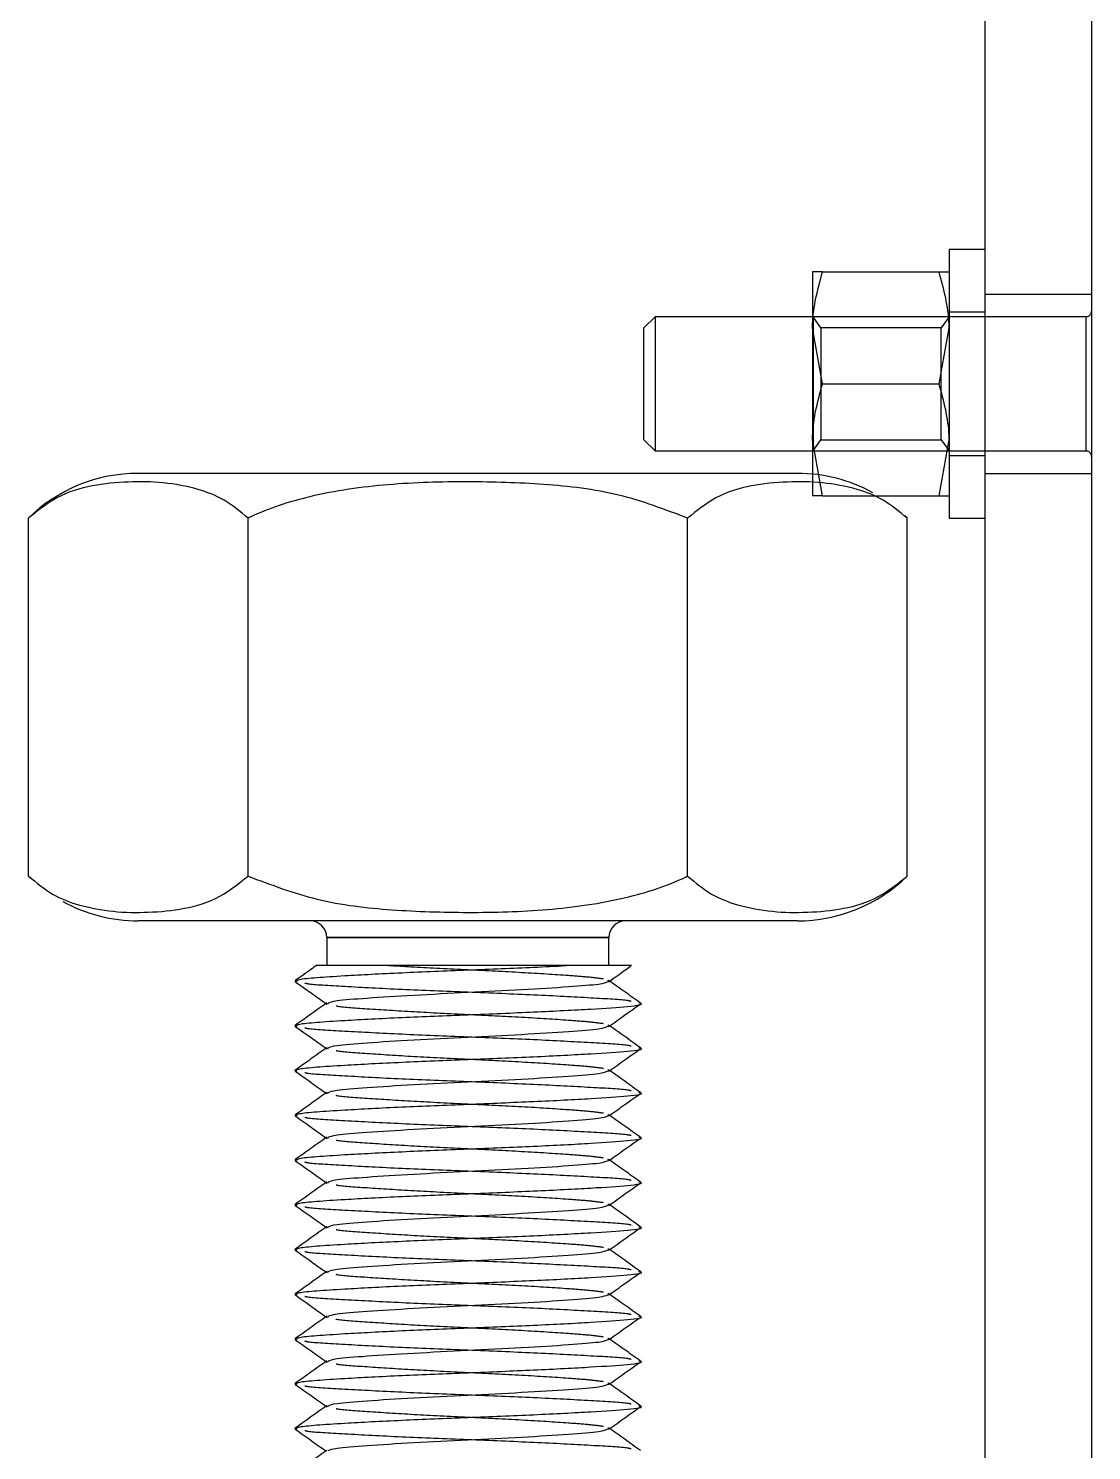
# Model space of a CAD drawing. Header units: metres. Extents: x 0 to 63075, y 0 to 44550.
# Drawn here: x 14057.9 to 14105.4, y 26857.7 to 26921.2 of the extents above; entities that cross this region are included whole.
import ezdxf

# ---------------------------------------------------------------- set-up
doc = ezdxf.new("R2010")
doc.units = ezdxf.units.M
doc.header["$LTSCALE"] = 75
doc.linetypes.add('HIDDEN2', pattern=[4.7625, 3.175, -1.5875])
for name, color, linetype in [('SDM', 7, 'Continuous'), ('SL4', 4, 'Continuous'), ('ST1', 7, 'HIDDEN2')]:
    doc.layers.add(name, color=color, linetype=linetype)

# ---------------------------------------------------------------- blocks, each defined once
blk = doc.blocks.new('A$Ca53c419a')
at = {"layer": 'SL4'}
for p, q in [((482.756, 538.488), (482.657, 538.384)), ((482.762, 538.495), (498.762, 538.495)), ((480.762, 504.143), (480.762, 533.587)), ((500.762, 504.143), (500.762, 533.587)), ((482.762, 528.68), (498.762, 528.68)), ((458.046, 526.485), (458.069, 526.592)), ((460.046, 526.485), (460.069, 526.592)), ((462.046, 526.485), (462.069, 526.592)), ((464.046, 526.485), (464.069, 526.592)), ((466.046, 526.485), (466.069, 526.592)), ((468.046, 526.485), (468.069, 526.592)), ((470.046, 526.485), (470.069, 526.592)), ((472.046, 526.485), (472.069, 526.592)), ((474.046, 526.485), (474.069, 526.592)), ((476.046, 526.485), (476.069, 526.592)), ((478.046, 526.485), (478.069, 526.592)), ((480.012, 525.165), (478.762, 525.165)), ((480.012, 512.565), (480.012, 525.165)), ((478.762, 512.565), (480.012, 512.565)), ((502.263, 511), (501.763, 510.5)), ((501.763, 510.5), (501.763, 503.465)), ((507.763, 510.5), (501.763, 510.5)), ((502.263, 511), (507.263, 511)), ((507.763, 510.5), (507.263, 511)), ((507.763, 503.465), (507.763, 510.5)), ((482.762, 509.05), (498.762, 509.05)), ((500.597, 503.167), (502.263, 503.465)), ((502.263, 503.465), (500.73, 503.465)), ((507.263, 503.465), (502.263, 503.465)), ((504.763, 503.018), (507.263, 503.465)), ((509.763, 503.465), (507.263, 503.465)), ((504.763, 503.018), (504.763, 497.812)), ((509.763, 503.018), (509.763, 497.812)), ((499.763, 500.531), (499.763, 497.812)), ((482.762, 499.235), (498.762, 499.235)), ((498.769, 499.242), (498.868, 499.346)), ((499.763, 497.812), (502.263, 497.365)), ((504.763, 497.812), (507.263, 497.365)), ((498.762, 497.365), (498.762, 495.765)), ((510.763, 497.365), (498.762, 497.365)), ((510.763, 495.765), (510.763, 497.365)), ((1004.763, 495.765), (54.76, 495.765))]:
    blk.add_line(p, q, dxfattribs=at)
for centre, radius, start, end in [((493.742, 533.587), 7.021, 0, 44.34613), ((487.783, 533.587), 7.021, 151.24334, 180), ((480.012, 525.915), 0.75, 270, 0), ((480.012, 511.815), 0.75, 0, 90), ((487.783, 504.143), 7.021, 180, 224.34613), ((493.742, 504.143), 7.021, 331.24334, 0)]:
    blk.add_arc(centre, radius, start, end, dxfattribs=at)
for points, knots in [([(482.762, 538.495), (482.47, 538.14), (481.878, 537.42), (481.407, 536.137), (481.145, 534.707), (481.121, 533.125), (481.275, 531.533), (481.703, 530.014), (482.431, 529.097), (482.762, 528.68)], [0, 0, 0, 0, 0.114678, 0.232485, 0.388423, 0.5445, 0.705441, 0.865997, 1, 1, 1, 1]), ([(498.762, 528.68), (499.055, 529.035), (499.647, 529.755), (500.118, 531.038), (500.38, 532.468), (500.404, 534.05), (500.25, 535.642), (499.822, 537.16), (499.094, 538.078), (498.762, 538.495)], [0, 0, 0, 0, 0.114678, 0.232485, 0.388423, 0.5445, 0.705441, 0.865997, 1, 1, 1, 1]), ([(482.762, 528.68), (482.377, 527.665), (481.589, 525.592), (481.212, 522.249), (481.109, 518.81), (481.205, 515.307), (481.664, 512.022), (482.325, 509.952), (482.749, 509.078), (482.762, 509.05)], [0, 0, 0, 0, 0.161979, 0.330793, 0.499953, 0.677538, 0.854667, 0.995314, 1, 1, 1, 1]), ([(498.762, 509.05), (499.148, 510.065), (499.936, 512.138), (500.313, 515.481), (500.416, 518.92), (500.32, 522.423), (499.861, 525.708), (499.2, 527.778), (498.776, 528.652), (498.762, 528.68)], [0, 0, 0, 0, 0.1619789, 0.3307933, 0.4999529, 0.6775375, 0.8546667, 0.9953145, 1, 1, 1, 1]), ([(457.093, 525.169), (456.926, 525.404), (456.591, 525.873), (456.257, 526.342), (456.09, 526.577)], [0, 0, 0, 0, 0.499958, 1, 1, 1, 1]), ([(458.045, 526.574), (457.878, 526.339), (457.552, 525.882), (457.227, 525.425), (457.069, 525.203)], [0, 0, 0, 0, 0.514473, 1, 1, 1, 1]), ([(459.093, 525.169), (458.926, 525.404), (458.591, 525.873), (458.257, 526.342), (458.09, 526.577)], [0, 0, 0, 0, 0.499958, 1, 1, 1, 1]), ([(458.09, 526.534), (458.109, 526.499), (458.159, 526.411), (458.231, 525.682), (458.325, 524.228), (458.448, 521.902), (458.569, 518.864), (458.689, 515.832), (458.825, 513.243), (458.938, 511.611), (459.032, 510.937), (459.082, 511.195), (459.088, 511.229)], [0, 0, 0, 0, 0.055573, 0.142553, 0.229074, 0.356478, 0.480628, 0.604778, 0.732181, 0.854555, 0.980855, 1, 1, 1, 1]), ([(460.045, 526.574), (459.878, 526.339), (459.552, 525.882), (459.227, 525.425), (459.069, 525.203)], [0, 0, 0, 0, 0.5144734, 1, 1, 1, 1]), ([(461.093, 525.169), (460.926, 525.404), (460.591, 525.873), (460.257, 526.342), (460.09, 526.577)], [0, 0, 0, 0, 0.499958, 1, 1, 1, 1]), ([(460.09, 526.534), (460.109, 526.499), (460.159, 526.411), (460.231, 525.682), (460.325, 524.228), (460.448, 521.902), (460.569, 518.864), (460.689, 515.832), (460.825, 513.243), (460.938, 511.611), (461.032, 510.937), (461.082, 511.195), (461.088, 511.229)], [0, 0, 0, 0, 0.055573, 0.142553, 0.229074, 0.356478, 0.480628, 0.604778, 0.732181, 0.854555, 0.980855, 1, 1, 1, 1]), ([(462.045, 526.574), (461.878, 526.339), (461.552, 525.882), (461.227, 525.425), (461.069, 525.203)], [0, 0, 0, 0, 0.5144734, 1, 1, 1, 1]), ([(463.093, 525.169), (462.926, 525.404), (462.591, 525.873), (462.257, 526.342), (462.09, 526.577)], [0, 0, 0, 0, 0.499958, 1, 1, 1, 1]), ([(462.09, 526.534), (462.109, 526.499), (462.159, 526.411), (462.231, 525.682), (462.325, 524.228), (462.448, 521.902), (462.569, 518.864), (462.689, 515.832), (462.825, 513.243), (462.938, 511.611), (463.032, 510.937), (463.082, 511.195), (463.088, 511.229)], [0, 0, 0, 0, 0.055573, 0.142553, 0.229074, 0.356478, 0.480628, 0.604778, 0.732181, 0.854555, 0.980855, 1, 1, 1, 1]), ([(464.045, 526.574), (463.878, 526.339), (463.552, 525.882), (463.227, 525.425), (463.069, 525.203)], [0, 0, 0, 0, 0.514473, 1, 1, 1, 1]), ([(465.093, 525.169), (464.926, 525.404), (464.591, 525.873), (464.257, 526.342), (464.09, 526.577)], [0, 0, 0, 0, 0.499958, 1, 1, 1, 1]), ([(464.09, 526.534), (464.109, 526.499), (464.159, 526.411), (464.231, 525.682), (464.325, 524.228), (464.448, 521.902), (464.569, 518.864), (464.689, 515.832), (464.825, 513.243), (464.938, 511.611), (465.032, 510.937), (465.082, 511.195), (465.088, 511.229)], [0, 0, 0, 0, 0.055573, 0.142553, 0.229074, 0.356478, 0.480628, 0.604778, 0.732181, 0.854555, 0.980855, 1, 1, 1, 1]), ([(466.045, 526.574), (465.878, 526.339), (465.552, 525.882), (465.227, 525.425), (465.069, 525.203)], [0, 0, 0, 0, 0.514473, 1, 1, 1, 1]), ([(467.093, 525.169), (466.926, 525.404), (466.591, 525.873), (466.257, 526.342), (466.09, 526.577)], [0, 0, 0, 0, 0.499958, 1, 1, 1, 1]), ([(466.09, 526.534), (466.109, 526.499), (466.159, 526.411), (466.231, 525.682), (466.325, 524.228), (466.448, 521.902), (466.569, 518.864), (466.689, 515.832), (466.825, 513.243), (466.938, 511.611), (467.032, 510.937), (467.082, 511.195), (467.088, 511.229)], [0, 0, 0, 0, 0.055573, 0.142553, 0.229074, 0.356478, 0.480628, 0.604778, 0.732181, 0.854555, 0.980855, 1, 1, 1, 1]), ([(468.045, 526.574), (467.878, 526.339), (467.552, 525.882), (467.227, 525.425), (467.069, 525.203)], [0, 0, 0, 0, 0.514473, 1, 1, 1, 1]), ([(469.093, 525.169), (468.926, 525.404), (468.591, 525.873), (468.257, 526.342), (468.09, 526.577)], [0, 0, 0, 0, 0.499958, 1, 1, 1, 1]), ([(468.09, 526.534), (468.109, 526.499), (468.159, 526.411), (468.231, 525.682), (468.325, 524.228), (468.448, 521.902), (468.569, 518.864), (468.689, 515.832), (468.825, 513.243), (468.938, 511.611), (469.032, 510.937), (469.082, 511.195), (469.088, 511.229)], [0, 0, 0, 0, 0.0555734, 0.1425526, 0.2290743, 0.3564777, 0.4806278, 0.604778, 0.7321813, 0.8545546, 0.980855, 1, 1, 1, 1]), ([(470.045, 526.574), (469.878, 526.339), (469.552, 525.882), (469.227, 525.425), (469.069, 525.203)], [0, 0, 0, 0, 0.514473, 1, 1, 1, 1]), ([(471.093, 525.169), (470.926, 525.404), (470.591, 525.873), (470.257, 526.342), (470.09, 526.577)], [0, 0, 0, 0, 0.499958, 1, 1, 1, 1]), ([(470.09, 526.534), (470.109, 526.499), (470.159, 526.411), (470.231, 525.682), (470.325, 524.228), (470.448, 521.902), (470.569, 518.864), (470.689, 515.832), (470.825, 513.243), (470.938, 511.611), (471.032, 510.937), (471.082, 511.195), (471.088, 511.229)], [0, 0, 0, 0, 0.055573, 0.142553, 0.229074, 0.356478, 0.480628, 0.604778, 0.732181, 0.854555, 0.980855, 1, 1, 1, 1]), ([(472.045, 526.574), (471.878, 526.339), (471.552, 525.882), (471.227, 525.425), (471.069, 525.203)], [0, 0, 0, 0, 0.514473, 1, 1, 1, 1]), ([(473.093, 525.169), (472.926, 525.404), (472.591, 525.873), (472.257, 526.342), (472.09, 526.577)], [0, 0, 0, 0, 0.499958, 1, 1, 1, 1]), ([(472.09, 526.534), (472.109, 526.499), (472.159, 526.411), (472.231, 525.682), (472.325, 524.228), (472.448, 521.902), (472.569, 518.864), (472.689, 515.832), (472.825, 513.243), (472.938, 511.611), (473.032, 510.937), (473.082, 511.195), (473.088, 511.229)], [0, 0, 0, 0, 0.055573, 0.142553, 0.229074, 0.356478, 0.480628, 0.604778, 0.732181, 0.854555, 0.980855, 1, 1, 1, 1]), ([(474.045, 526.574), (473.878, 526.339), (473.552, 525.882), (473.227, 525.425), (473.069, 525.203)], [0, 0, 0, 0, 0.514473, 1, 1, 1, 1]), ([(475.093, 525.169), (474.926, 525.404), (474.591, 525.873), (474.257, 526.342), (474.09, 526.577)], [0, 0, 0, 0, 0.499958, 1, 1, 1, 1]), ([(474.09, 526.534), (474.109, 526.499), (474.159, 526.411), (474.231, 525.682), (474.325, 524.228), (474.448, 521.902), (474.569, 518.864), (474.689, 515.832), (474.825, 513.243), (474.938, 511.611), (475.032, 510.937), (475.082, 511.195), (475.088, 511.229)], [0, 0, 0, 0, 0.055573, 0.142553, 0.229074, 0.356478, 0.480628, 0.604778, 0.732181, 0.854555, 0.980855, 1, 1, 1, 1]), ([(476.045, 526.574), (475.878, 526.339), (475.552, 525.882), (475.227, 525.425), (475.069, 525.203)], [0, 0, 0, 0, 0.5144734, 1, 1, 1, 1]), ([(477.093, 525.169), (476.926, 525.404), (476.591, 525.873), (476.257, 526.342), (476.09, 526.577)], [0, 0, 0, 0, 0.499958, 1, 1, 1, 1]), ([(476.09, 526.534), (476.109, 526.499), (476.159, 526.411), (476.231, 525.682), (476.325, 524.228), (476.448, 521.902), (476.569, 518.864), (476.689, 515.832), (476.825, 513.243), (476.938, 511.611), (477.032, 510.937), (477.082, 511.195), (477.088, 511.229)], [0, 0, 0, 0, 0.055573, 0.142553, 0.229074, 0.356478, 0.480628, 0.604778, 0.732181, 0.854555, 0.980855, 1, 1, 1, 1]), ([(478.045, 526.574), (477.878, 526.339), (477.552, 525.882), (477.227, 525.425), (477.069, 525.203)], [0, 0, 0, 0, 0.5144734, 1, 1, 1, 1]), ([(478.783, 525.604), (478.719, 525.694), (478.488, 526.018), (478.257, 526.342), (478.09, 526.577)], [0, 0, 0, 0, 0.27623, 1, 1, 1, 1]), ([(478.09, 526.534), (478.109, 526.499), (478.159, 526.411), (478.231, 525.682), (478.325, 524.228), (478.448, 521.899), (478.568, 518.872), (478.671, 516.278), (478.738, 514.944), (478.762, 514.467)], [0, 0, 0, 0, 0.082481, 0.211575, 0.33999, 0.52908, 0.713343, 0.897605, 1, 1, 1, 1]), ([(478.762, 514.467), (478.762, 515.249), (478.762, 516.812), (478.762, 519.455), (478.762, 521.89), (478.762, 523.892), (478.762, 525.173), (478.762, 525.73), (478.762, 525.603), (478.762, 525.59)], [0, 0, 0, 0, 0.1691612, 0.3383405, 0.5055431, 0.6644655, 0.8232887, 0.9806539, 1, 1, 1, 1]), ([(457.092, 525.098), (457.128, 525.013), (457.206, 524.829), (457.312, 523.431), (457.448, 521.355), (457.569, 518.865), (457.689, 516.376), (457.825, 514.297), (457.934, 512.873), (458.015, 512.687), (458.055, 512.597)], [0, 0, 0, 0, 0.107376, 0.234332, 0.366515, 0.495318, 0.62412, 0.756304, 0.883259, 1, 1, 1, 1]), ([(459.092, 525.098), (459.128, 525.013), (459.206, 524.829), (459.312, 523.431), (459.448, 521.355), (459.569, 518.865), (459.689, 516.376), (459.825, 514.297), (459.934, 512.873), (460.015, 512.687), (460.055, 512.597)], [0, 0, 0, 0, 0.107376, 0.234332, 0.366515, 0.495318, 0.62412, 0.756304, 0.883259, 1, 1, 1, 1]), ([(461.092, 525.098), (461.128, 525.013), (461.206, 524.829), (461.312, 523.431), (461.448, 521.355), (461.569, 518.865), (461.689, 516.376), (461.825, 514.297), (461.934, 512.873), (462.015, 512.687), (462.055, 512.597)], [0, 0, 0, 0, 0.107376, 0.234332, 0.366515, 0.495318, 0.62412, 0.756304, 0.883259, 1, 1, 1, 1]), ([(463.092, 525.098), (463.128, 525.013), (463.206, 524.829), (463.312, 523.431), (463.448, 521.355), (463.569, 518.865), (463.689, 516.376), (463.825, 514.297), (463.934, 512.873), (464.015, 512.687), (464.055, 512.597)], [0, 0, 0, 0, 0.107376, 0.234332, 0.366515, 0.495318, 0.62412, 0.756304, 0.883259, 1, 1, 1, 1]), ([(465.092, 525.098), (465.128, 525.013), (465.206, 524.829), (465.312, 523.431), (465.448, 521.355), (465.569, 518.865), (465.689, 516.376), (465.825, 514.297), (465.934, 512.873), (466.015, 512.687), (466.055, 512.597)], [0, 0, 0, 0, 0.107376, 0.234332, 0.366515, 0.495318, 0.62412, 0.756304, 0.883259, 1, 1, 1, 1]), ([(467.092, 525.098), (467.128, 525.013), (467.206, 524.829), (467.312, 523.431), (467.448, 521.355), (467.569, 518.865), (467.689, 516.376), (467.825, 514.297), (467.934, 512.873), (468.015, 512.687), (468.055, 512.597)], [0, 0, 0, 0, 0.107376, 0.234332, 0.366515, 0.495318, 0.62412, 0.756304, 0.883259, 1, 1, 1, 1]), ([(469.092, 525.098), (469.128, 525.013), (469.206, 524.829), (469.312, 523.431), (469.448, 521.355), (469.569, 518.865), (469.689, 516.376), (469.825, 514.297), (469.934, 512.873), (470.015, 512.687), (470.055, 512.597)], [0, 0, 0, 0, 0.107376, 0.234332, 0.366515, 0.495318, 0.62412, 0.756304, 0.883259, 1, 1, 1, 1]), ([(471.092, 525.098), (471.128, 525.013), (471.206, 524.829), (471.312, 523.431), (471.448, 521.355), (471.569, 518.865), (471.689, 516.376), (471.825, 514.297), (471.934, 512.873), (472.015, 512.687), (472.055, 512.597)], [0, 0, 0, 0, 0.107376, 0.234332, 0.366515, 0.495318, 0.62412, 0.756304, 0.883259, 1, 1, 1, 1]), ([(473.092, 525.098), (473.128, 525.013), (473.206, 524.829), (473.312, 523.431), (473.448, 521.355), (473.569, 518.865), (473.689, 516.376), (473.825, 514.297), (473.934, 512.873), (474.015, 512.687), (474.055, 512.597)], [0, 0, 0, 0, 0.107376, 0.234332, 0.366515, 0.495318, 0.62412, 0.756304, 0.883259, 1, 1, 1, 1]), ([(475.092, 525.098), (475.128, 525.013), (475.206, 524.829), (475.312, 523.431), (475.448, 521.355), (475.569, 518.865), (475.689, 516.376), (475.825, 514.297), (475.934, 512.873), (476.015, 512.687), (476.055, 512.597)], [0, 0, 0, 0, 0.107376, 0.234332, 0.366515, 0.495318, 0.62412, 0.756304, 0.883259, 1, 1, 1, 1]), ([(477.092, 525.098), (477.128, 525.013), (477.206, 524.829), (477.312, 523.431), (477.448, 521.355), (477.569, 518.865), (477.689, 516.376), (477.825, 514.297), (477.934, 512.873), (478.015, 512.687), (478.055, 512.597)], [0, 0, 0, 0, 0.107376, 0.234332, 0.366515, 0.495318, 0.62412, 0.756304, 0.883259, 1, 1, 1, 1]), ([(478.762, 511.613), (478.762, 511.591), (478.762, 511.442), (478.762, 511.968), (478.762, 513.029), (478.762, 514.054), (478.762, 514.467)], [0, 0, 0, 0, 0.059985, 0.411666, 0.763241, 1, 1, 1, 1]), ([(457.088, 511.151), (457.256, 511.386), (457.583, 511.845), (457.91, 512.304), (458.069, 512.528)], [0, 0, 0, 0, 0.5121768, 1, 1, 1, 1]), ([(458.053, 512.55), (458.221, 512.316), (458.555, 511.847), (458.889, 511.377), (459.056, 511.143)], [0, 0, 0, 0, 0.499967, 1, 1, 1, 1]), ([(459.088, 511.151), (459.256, 511.386), (459.583, 511.845), (459.91, 512.304), (460.069, 512.528)], [0, 0, 0, 0, 0.512177, 1, 1, 1, 1]), ([(460.053, 512.55), (460.221, 512.316), (460.555, 511.847), (460.889, 511.377), (461.056, 511.143)], [0, 0, 0, 0, 0.499967, 1, 1, 1, 1]), ([(461.088, 511.151), (461.256, 511.386), (461.583, 511.845), (461.91, 512.304), (462.069, 512.528)], [0, 0, 0, 0, 0.512177, 1, 1, 1, 1]), ([(462.053, 512.55), (462.221, 512.316), (462.555, 511.847), (462.889, 511.377), (463.056, 511.143)], [0, 0, 0, 0, 0.4999673, 1, 1, 1, 1]), ([(463.088, 511.151), (463.256, 511.386), (463.583, 511.845), (463.91, 512.304), (464.069, 512.528)], [0, 0, 0, 0, 0.512177, 1, 1, 1, 1]), ([(464.053, 512.55), (464.221, 512.316), (464.555, 511.847), (464.889, 511.377), (465.056, 511.143)], [0, 0, 0, 0, 0.499967, 1, 1, 1, 1]), ([(465.088, 511.151), (465.256, 511.386), (465.583, 511.845), (465.91, 512.304), (466.069, 512.528)], [0, 0, 0, 0, 0.512177, 1, 1, 1, 1]), ([(466.053, 512.55), (466.221, 512.316), (466.555, 511.847), (466.889, 511.377), (467.056, 511.143)], [0, 0, 0, 0, 0.499967, 1, 1, 1, 1]), ([(467.088, 511.151), (467.256, 511.386), (467.583, 511.845), (467.91, 512.304), (468.069, 512.528)], [0, 0, 0, 0, 0.512177, 1, 1, 1, 1]), ([(468.053, 512.55), (468.221, 512.316), (468.555, 511.847), (468.889, 511.377), (469.056, 511.143)], [0, 0, 0, 0, 0.499967, 1, 1, 1, 1]), ([(469.088, 511.151), (469.256, 511.386), (469.583, 511.845), (469.91, 512.304), (470.069, 512.528)], [0, 0, 0, 0, 0.512177, 1, 1, 1, 1]), ([(470.053, 512.55), (470.221, 512.316), (470.555, 511.847), (470.889, 511.377), (471.056, 511.143)], [0, 0, 0, 0, 0.499967, 1, 1, 1, 1]), ([(471.088, 511.151), (471.256, 511.386), (471.583, 511.845), (471.91, 512.304), (472.069, 512.528)], [0, 0, 0, 0, 0.512177, 1, 1, 1, 1]), ([(472.053, 512.55), (472.221, 512.316), (472.555, 511.847), (472.889, 511.377), (473.056, 511.143)], [0, 0, 0, 0, 0.4999673, 1, 1, 1, 1]), ([(473.088, 511.151), (473.256, 511.386), (473.583, 511.845), (473.91, 512.304), (474.069, 512.528)], [0, 0, 0, 0, 0.512177, 1, 1, 1, 1]), ([(474.053, 512.55), (474.221, 512.316), (474.555, 511.847), (474.889, 511.377), (475.056, 511.143)], [0, 0, 0, 0, 0.499967, 1, 1, 1, 1]), ([(475.088, 511.151), (475.256, 511.386), (475.583, 511.845), (475.91, 512.304), (476.069, 512.528)], [0, 0, 0, 0, 0.512177, 1, 1, 1, 1]), ([(476.053, 512.55), (476.221, 512.316), (476.555, 511.847), (476.889, 511.377), (477.056, 511.143)], [0, 0, 0, 0, 0.499967, 1, 1, 1, 1]), ([(477.088, 511.151), (477.256, 511.386), (477.583, 511.845), (477.91, 512.304), (478.069, 512.528)], [0, 0, 0, 0, 0.512177, 1, 1, 1, 1]), ([(478.053, 512.55), (478.221, 512.316), (478.448, 511.997), (478.675, 511.678), (478.735, 511.594)], [0, 0, 0, 0, 0.735434, 1, 1, 1, 1]), ([(482.762, 509.05), (482.47, 508.695), (481.878, 507.975), (481.407, 506.692), (481.145, 505.262), (481.121, 503.68), (481.275, 502.088), (481.703, 500.57), (482.431, 499.652), (482.762, 499.235)], [0, 0, 0, 0, 0.1146782, 0.2324846, 0.3884229, 0.5445002, 0.7054405, 0.8659966, 1, 1, 1, 1]), ([(498.762, 499.235), (499.055, 499.59), (499.647, 500.31), (500.118, 501.593), (500.38, 503.023), (500.404, 504.605), (500.25, 506.197), (499.822, 507.716), (499.094, 508.633), (498.762, 509.05)], [0, 0, 0, 0, 0.114678, 0.232485, 0.388423, 0.5445, 0.705441, 0.865997, 1, 1, 1, 1]), ([(502.263, 503.465), (502.322, 503.465), (503.166, 503.458), (503.993, 503.23), (504.763, 503.018)], [0, 0, 0, 0, 0.070201, 1, 1, 1, 1]), ([(507.263, 503.465), (507.322, 503.465), (508.166, 503.458), (508.993, 503.23), (509.763, 503.018)], [0, 0, 0, 0, 0.070201, 1, 1, 1, 1]), ([(509.763, 503.018), (509.763, 503.086), (509.763, 503.348), (509.763, 503.415), (509.763, 503.465)], [0, 0, 0, 0, 0.257551, 1, 1, 1, 1]), ([(499.763, 497.812), (499.763, 497.744), (499.763, 497.482), (499.763, 497.415), (499.763, 497.365)], [0, 0, 0, 0, 0.257551, 1, 1, 1, 1]), ([(502.263, 497.365), (502.322, 497.365), (503.166, 497.372), (503.993, 497.6), (504.763, 497.812)], [0, 0, 0, 0, 0.0702006, 1, 1, 1, 1]), ([(507.263, 497.365), (507.322, 497.365), (508.166, 497.372), (508.993, 497.6), (509.763, 497.812)], [0, 0, 0, 0, 0.070201, 1, 1, 1, 1]), ([(509.763, 497.812), (509.763, 497.744), (509.763, 497.482), (509.763, 497.415), (509.763, 497.365)], [0, 0, 0, 0, 0.257551, 1, 1, 1, 1])]:
    blk.add_open_spline(points, degree=3, knots=knots, dxfattribs=at)
at = {"layer": 'ST1'}
for p, q in [((459.069, 525.203), (459.041, 525.164)), ((459.042, 525.085), (459.069, 525.186)), ((461.069, 525.203), (461.041, 525.164)), ((461.042, 525.085), (461.069, 525.186)), ((463.069, 525.203), (463.041, 525.164)), ((463.042, 525.085), (463.069, 525.186)), ((465.069, 525.203), (465.041, 525.164)), ((465.042, 525.085), (465.069, 525.186)), ((467.069, 525.203), (467.041, 525.164)), ((467.042, 525.085), (467.069, 525.186)), ((469.069, 525.203), (469.041, 525.164)), ((469.042, 525.085), (469.069, 525.186)), ((471.069, 525.203), (471.041, 525.164)), ((471.042, 525.085), (471.069, 525.186)), ((473.069, 525.203), (473.041, 525.164)), ((473.042, 525.085), (473.069, 525.186)), ((475.069, 525.203), (475.041, 525.164)), ((475.042, 525.085), (475.069, 525.186)), ((477.069, 525.203), (477.041, 525.164)), ((477.042, 525.085), (477.069, 525.186)), ((480.012, 525.165), (480.012, 512.565)), ((458.069, 512.528), (458.093, 512.561)), ((460.069, 512.528), (460.093, 512.561)), ((462.069, 512.528), (462.093, 512.561)), ((464.069, 512.528), (464.093, 512.561)), ((466.069, 512.528), (466.093, 512.561)), ((468.069, 512.528), (468.093, 512.561)), ((470.069, 512.528), (470.093, 512.561)), ((472.069, 512.528), (472.093, 512.561)), ((474.069, 512.528), (474.093, 512.561)), ((476.069, 512.528), (476.093, 512.561)), ((478.069, 512.528), (478.093, 512.561)), ((500.73, 503.465), (499.763, 503.465)), ((501.763, 503.465), (501.763, 503.44)), ((501.763, 503.465), (501.763, 491.25)), ((507.763, 503.44), (501.763, 503.44)), ((501.763, 503.44), (502.263, 503.089)), ((507.263, 503.089), (507.763, 503.44)), ((507.763, 503.44), (507.763, 503.465)), ((507.763, 491.25), (507.763, 503.465)), ((499.763, 503.018), (500.597, 503.167)), ((499.763, 503.018), (499.763, 500.531)), ((507.263, 503.089), (502.263, 503.089)), ((502.263, 503.089), (502.263, 497.715)), ((507.263, 497.715), (507.263, 503.089)), ((502.263, 497.715), (501.763, 497.365)), ((502.263, 497.715), (507.263, 497.715)), ((507.763, 497.365), (507.263, 497.715)), ((501.563, 497.365), (501.563, 495.765)), ((507.963, 495.765), (507.963, 497.365)), ((500.762, 495.765), (500.762, 491.003)), ((508.763, 491.003), (508.763, 495.765)), ((1004.763, 491.003), (4.763, 491.003)), ((507.721, 491.25), (501.804, 491.25))]:
    blk.add_line(p, q, dxfattribs=at)
for centre, start, end in [((501.513, 491.25), 270, 0), ((508.013, 491.25), 180, 270)]:
    blk.add_arc(centre, 0.25, start, end, dxfattribs=at)
for points, knots in [([(457.162, 511.571), (457.174, 511.616), (457.228, 511.819), (457.311, 513.318), (457.448, 515.813), (457.569, 518.865), (457.689, 521.918), (457.826, 524.409), (457.908, 525.9), (457.961, 526.102), (457.972, 526.143)], [0, 0, 0, 0, 0.0430959, 0.1932977, 0.3496734, 0.5020562, 0.6544389, 0.8108146, 0.9610164, 1, 1, 1, 1]), ([(459.162, 511.571), (459.174, 511.616), (459.228, 511.819), (459.311, 513.318), (459.448, 515.813), (459.569, 518.865), (459.689, 521.918), (459.826, 524.409), (459.908, 525.9), (459.961, 526.102), (459.972, 526.143)], [0, 0, 0, 0, 0.043096, 0.193298, 0.349673, 0.502056, 0.654439, 0.810815, 0.961016, 1, 1, 1, 1]), ([(461.162, 511.571), (461.174, 511.616), (461.228, 511.819), (461.311, 513.318), (461.448, 515.813), (461.569, 518.865), (461.689, 521.918), (461.826, 524.409), (461.908, 525.9), (461.961, 526.102), (461.972, 526.143)], [0, 0, 0, 0, 0.043096, 0.193298, 0.349673, 0.502056, 0.654439, 0.810815, 0.961016, 1, 1, 1, 1]), ([(463.162, 511.571), (463.174, 511.616), (463.228, 511.819), (463.311, 513.318), (463.448, 515.813), (463.569, 518.865), (463.689, 521.918), (463.826, 524.409), (463.908, 525.9), (463.961, 526.102), (463.972, 526.143)], [0, 0, 0, 0, 0.0430959, 0.1932977, 0.3496734, 0.5020562, 0.6544389, 0.8108146, 0.9610164, 1, 1, 1, 1]), ([(465.162, 511.571), (465.174, 511.616), (465.228, 511.819), (465.311, 513.318), (465.448, 515.813), (465.569, 518.865), (465.689, 521.918), (465.826, 524.409), (465.908, 525.9), (465.961, 526.102), (465.972, 526.143)], [0, 0, 0, 0, 0.043096, 0.193298, 0.349673, 0.502056, 0.654439, 0.810815, 0.961016, 1, 1, 1, 1]), ([(467.162, 511.571), (467.174, 511.616), (467.228, 511.819), (467.311, 513.318), (467.448, 515.813), (467.569, 518.865), (467.689, 521.918), (467.826, 524.409), (467.908, 525.9), (467.961, 526.102), (467.972, 526.143)], [0, 0, 0, 0, 0.043096, 0.193298, 0.349673, 0.502056, 0.654439, 0.810815, 0.961016, 1, 1, 1, 1]), ([(469.162, 511.571), (469.174, 511.616), (469.228, 511.819), (469.311, 513.318), (469.448, 515.813), (469.569, 518.865), (469.689, 521.918), (469.826, 524.409), (469.908, 525.9), (469.961, 526.102), (469.972, 526.143)], [0, 0, 0, 0, 0.043096, 0.193298, 0.349673, 0.502056, 0.654439, 0.810815, 0.961016, 1, 1, 1, 1]), ([(471.162, 511.571), (471.174, 511.616), (471.228, 511.819), (471.311, 513.318), (471.448, 515.813), (471.569, 518.865), (471.689, 521.918), (471.826, 524.409), (471.908, 525.9), (471.961, 526.102), (471.972, 526.143)], [0, 0, 0, 0, 0.043096, 0.193298, 0.349673, 0.502056, 0.654439, 0.810815, 0.961016, 1, 1, 1, 1]), ([(473.162, 511.571), (473.174, 511.616), (473.228, 511.819), (473.311, 513.318), (473.448, 515.813), (473.569, 518.865), (473.689, 521.918), (473.826, 524.409), (473.908, 525.9), (473.961, 526.102), (473.972, 526.143)], [0, 0, 0, 0, 0.0430959, 0.1932977, 0.3496734, 0.5020562, 0.6544389, 0.8108146, 0.9610164, 1, 1, 1, 1]), ([(475.162, 511.571), (475.174, 511.616), (475.228, 511.819), (475.311, 513.318), (475.448, 515.813), (475.569, 518.865), (475.689, 521.918), (475.826, 524.409), (475.908, 525.9), (475.961, 526.102), (475.972, 526.143)], [0, 0, 0, 0, 0.043096, 0.193298, 0.349673, 0.502056, 0.654439, 0.810815, 0.961016, 1, 1, 1, 1]), ([(477.162, 511.571), (477.174, 511.616), (477.228, 511.819), (477.311, 513.318), (477.448, 515.813), (477.569, 518.865), (477.689, 521.918), (477.826, 524.409), (477.908, 525.9), (477.961, 526.102), (477.972, 526.143)], [0, 0, 0, 0, 0.043096, 0.193298, 0.349673, 0.502056, 0.654439, 0.810815, 0.961016, 1, 1, 1, 1]), ([(458.163, 512.805), (458.188, 512.988), (458.239, 513.354), (458.328, 514.532), (458.448, 516.379), (458.569, 518.861), (458.689, 521.367), (458.826, 523.386), (458.902, 524.57), (458.949, 524.731), (458.953, 524.746)], [0, 0, 0, 0, 0.098651, 0.197725, 0.357803, 0.513786, 0.669769, 0.829847, 0.983594, 1, 1, 1, 1]), ([(460.163, 512.805), (460.188, 512.988), (460.239, 513.354), (460.328, 514.532), (460.448, 516.379), (460.569, 518.861), (460.689, 521.367), (460.826, 523.386), (460.902, 524.57), (460.949, 524.731), (460.953, 524.746)], [0, 0, 0, 0, 0.098651, 0.197725, 0.357803, 0.513786, 0.669769, 0.829847, 0.983594, 1, 1, 1, 1]), ([(462.163, 512.805), (462.188, 512.988), (462.239, 513.354), (462.328, 514.532), (462.448, 516.379), (462.569, 518.861), (462.689, 521.367), (462.826, 523.386), (462.902, 524.57), (462.949, 524.731), (462.953, 524.746)], [0, 0, 0, 0, 0.098651, 0.197725, 0.357803, 0.513786, 0.669769, 0.829847, 0.983594, 1, 1, 1, 1]), ([(464.163, 512.805), (464.188, 512.988), (464.239, 513.354), (464.328, 514.532), (464.448, 516.379), (464.569, 518.861), (464.689, 521.367), (464.826, 523.386), (464.902, 524.57), (464.949, 524.731), (464.953, 524.746)], [0, 0, 0, 0, 0.098651, 0.197725, 0.357803, 0.513786, 0.669769, 0.829847, 0.983594, 1, 1, 1, 1]), ([(466.163, 512.805), (466.188, 512.988), (466.239, 513.354), (466.328, 514.532), (466.448, 516.379), (466.569, 518.861), (466.689, 521.367), (466.826, 523.386), (466.902, 524.57), (466.949, 524.731), (466.953, 524.746)], [0, 0, 0, 0, 0.098651, 0.197725, 0.357803, 0.513786, 0.669769, 0.829847, 0.983594, 1, 1, 1, 1]), ([(468.163, 512.805), (468.188, 512.988), (468.239, 513.354), (468.328, 514.532), (468.448, 516.379), (468.569, 518.861), (468.689, 521.367), (468.826, 523.386), (468.902, 524.57), (468.949, 524.731), (468.953, 524.746)], [0, 0, 0, 0, 0.098651, 0.197725, 0.357803, 0.513786, 0.669769, 0.829847, 0.983594, 1, 1, 1, 1]), ([(470.163, 512.805), (470.188, 512.988), (470.239, 513.354), (470.328, 514.532), (470.448, 516.379), (470.569, 518.861), (470.689, 521.367), (470.826, 523.386), (470.902, 524.57), (470.949, 524.731), (470.953, 524.746)], [0, 0, 0, 0, 0.098651, 0.197725, 0.357803, 0.513786, 0.669769, 0.829847, 0.983594, 1, 1, 1, 1]), ([(472.163, 512.805), (472.188, 512.988), (472.239, 513.354), (472.328, 514.532), (472.448, 516.379), (472.569, 518.861), (472.689, 521.367), (472.826, 523.386), (472.902, 524.57), (472.949, 524.731), (472.953, 524.746)], [0, 0, 0, 0, 0.098651, 0.197725, 0.357803, 0.513786, 0.669769, 0.829847, 0.983594, 1, 1, 1, 1]), ([(474.163, 512.805), (474.188, 512.988), (474.239, 513.354), (474.328, 514.532), (474.448, 516.379), (474.569, 518.861), (474.689, 521.367), (474.826, 523.386), (474.902, 524.57), (474.949, 524.731), (474.953, 524.746)], [0, 0, 0, 0, 0.098651, 0.197725, 0.357803, 0.513786, 0.669769, 0.829847, 0.983594, 1, 1, 1, 1]), ([(476.163, 512.805), (476.188, 512.988), (476.239, 513.354), (476.328, 514.532), (476.448, 516.379), (476.569, 518.861), (476.689, 521.367), (476.826, 523.386), (476.902, 524.57), (476.949, 524.731), (476.953, 524.746)], [0, 0, 0, 0, 0.098651, 0.197725, 0.357803, 0.513786, 0.669769, 0.829847, 0.983594, 1, 1, 1, 1]), ([(478.163, 512.805), (478.188, 512.988), (478.239, 513.354), (478.328, 514.531), (478.448, 516.379), (478.568, 518.86), (478.671, 520.981), (478.738, 522.073), (478.762, 522.463)], [0, 0, 0, 0, 0.130413, 0.261384, 0.473, 0.679203, 0.885407, 1, 1, 1, 1]), ([(458.055, 512.597), (458.059, 512.574), (458.072, 512.51), (458.084, 512.571), (458.092, 512.609)], [0, 0, 0, 0, 0.374327, 1, 1, 1, 1]), ([(460.055, 512.597), (460.059, 512.574), (460.072, 512.51), (460.084, 512.571), (460.092, 512.609)], [0, 0, 0, 0, 0.3743271, 1, 1, 1, 1]), ([(462.055, 512.597), (462.059, 512.574), (462.072, 512.51), (462.084, 512.571), (462.092, 512.609)], [0, 0, 0, 0, 0.374327, 1, 1, 1, 1]), ([(464.055, 512.597), (464.059, 512.574), (464.072, 512.51), (464.084, 512.571), (464.092, 512.609)], [0, 0, 0, 0, 0.374327, 1, 1, 1, 1]), ([(466.055, 512.597), (466.059, 512.574), (466.072, 512.51), (466.084, 512.571), (466.092, 512.609)], [0, 0, 0, 0, 0.374327, 1, 1, 1, 1]), ([(468.055, 512.597), (468.059, 512.574), (468.072, 512.51), (468.084, 512.571), (468.092, 512.609)], [0, 0, 0, 0, 0.3743271, 1, 1, 1, 1]), ([(470.055, 512.597), (470.059, 512.574), (470.072, 512.51), (470.084, 512.571), (470.092, 512.609)], [0, 0, 0, 0, 0.374327, 1, 1, 1, 1]), ([(472.055, 512.597), (472.059, 512.574), (472.072, 512.51), (472.084, 512.571), (472.092, 512.609)], [0, 0, 0, 0, 0.374327, 1, 1, 1, 1]), ([(474.055, 512.597), (474.059, 512.574), (474.072, 512.51), (474.084, 512.571), (474.092, 512.609)], [0, 0, 0, 0, 0.374327, 1, 1, 1, 1]), ([(476.055, 512.597), (476.059, 512.574), (476.072, 512.51), (476.084, 512.571), (476.092, 512.609)], [0, 0, 0, 0, 0.3743271, 1, 1, 1, 1]), ([(478.055, 512.597), (478.059, 512.574), (478.072, 512.51), (478.084, 512.571), (478.092, 512.609)], [0, 0, 0, 0, 0.374327, 1, 1, 1, 1]), ([(499.763, 503.018), (499.763, 503.086), (499.763, 503.348), (499.763, 503.415), (499.763, 503.465)], [0, 0, 0, 0, 0.257551, 1, 1, 1, 1])]:
    blk.add_open_spline(points, degree=3, knots=knots, dxfattribs=at)

msp = doc.modelspace()

# ---------------------------------------------------------------- block references
at = {"layer": 'SDM', "rotation": 90}
msp.add_blockref('A$Ca53c419a', (14596.359, 26400.599), dxfattribs=at)

doc.saveas('drawing.dxf')
